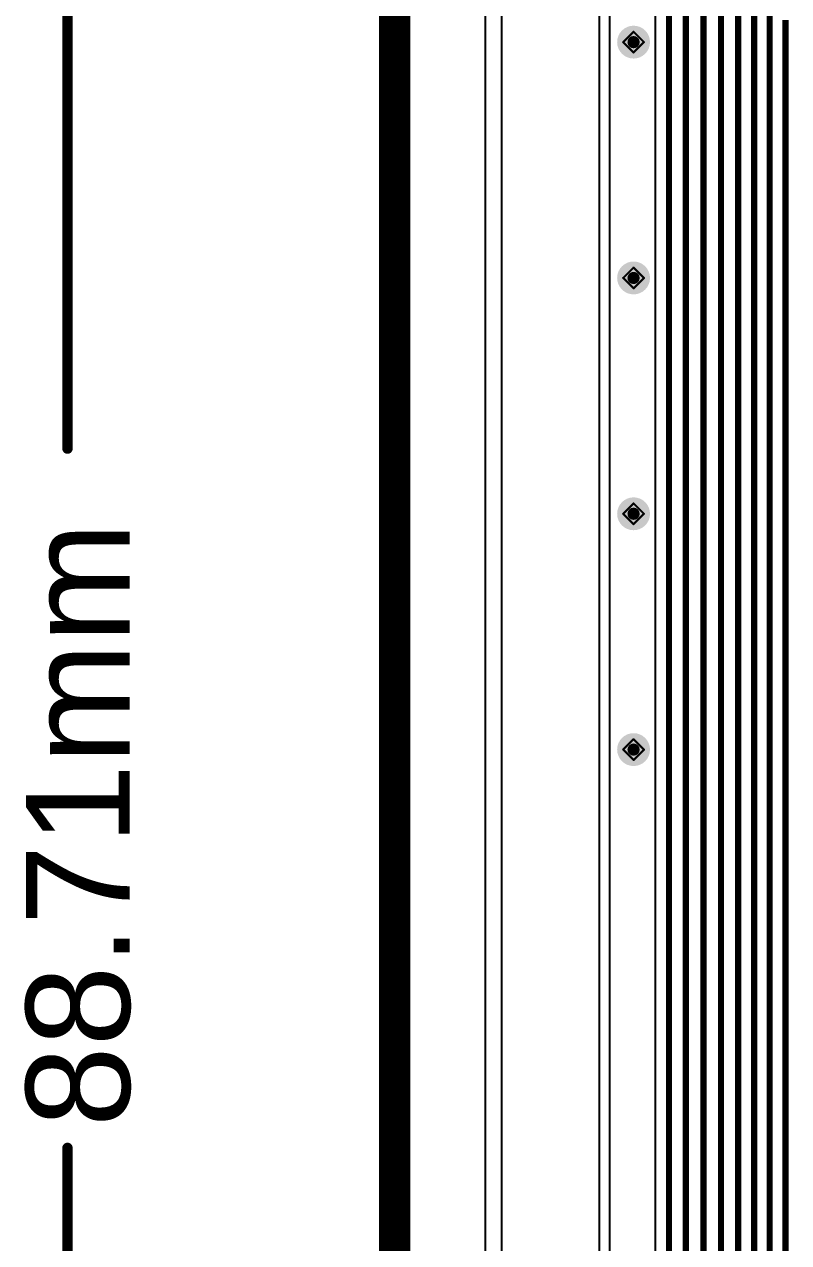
# Model space of a CAD drawing. Header units: inches. Extents: x -31 to 249, y -28 to 261.
# Drawn here: x -9.06 to 9.63, y 32.98 to 62.77 of the extents above; entities that cross this region are included whole.
import ezdxf

# ---------------------------------------------------------------- set-up
doc = ezdxf.new("R2010")
doc.units = ezdxf.units.IN
for name, color, linetype in [('Board Outline', 216, 'Continuous'), ('Bottom Layer', 5, 'Continuous'), ('Bottom Solder', 6, 'Continuous'), ('Dimension', 6, 'Continuous'), ('Drill Drawing', 1, 'Continuous'), ('Top Layer', 1, 'Continuous'), ('Top Solder', 216, 'Continuous'), ('Via Holes', 16, 'Continuous')]:
    doc.layers.add(name, color=color, linetype=linetype)
doc.styles.add('Arial', font='', dxfattribs={"height": 0.2})
doc.styles.get('Arial').set_extended_font_data('Arial')

msp = doc.modelspace()

# ---------------------------------------------------------------- hatches: boundary and pattern name
at = {"layer": 'Bottom Layer'}
h = msp.add_hatch(color=5, dxfattribs=at)
edge = h.paths.add_edge_path()
edge.add_arc((5.842, 62.332), 0.3, 0, 360)
h = msp.add_hatch(color=5, dxfattribs=at)
edge = h.paths.add_edge_path()
edge.add_arc((5.842, 56.566), 0.3, 0, 360)
h = msp.add_hatch(color=5, dxfattribs=at)
edge = h.paths.add_edge_path()
edge.add_arc((5.842, 50.8), 0.3, 0, 360)
h = msp.add_hatch(color=5, dxfattribs=at)
edge = h.paths.add_edge_path()
edge.add_arc((5.842, 45.034), 0.3, 0, 360)
at = {"layer": 'Bottom Solder'}
h = msp.add_hatch(color=6, dxfattribs=at)
edge = h.paths.add_edge_path()
edge.add_arc((5.842, 62.332), 0.402, 0, 360)
h = msp.add_hatch(color=6, dxfattribs=at)
edge = h.paths.add_edge_path()
edge.add_arc((5.842, 56.566), 0.402, 0, 360)
h = msp.add_hatch(color=6, dxfattribs=at)
edge = h.paths.add_edge_path()
edge.add_arc((5.842, 50.8), 0.402, 0, 360)
h = msp.add_hatch(color=6, dxfattribs=at)
edge = h.paths.add_edge_path()
edge.add_arc((5.842, 45.034), 0.402, 0, 360)
at = {"layer": 'Top Layer'}
h = msp.add_hatch(color=1, dxfattribs=at)
edge = h.paths.add_edge_path()
edge.add_arc((5.842, 62.332), 0.3, 0, 360)
h = msp.add_hatch(color=1, dxfattribs=at)
edge = h.paths.add_edge_path()
edge.add_arc((5.842, 56.566), 0.3, 0, 360)
h = msp.add_hatch(color=1, dxfattribs=at)
edge = h.paths.add_edge_path()
edge.add_arc((5.842, 50.8), 0.3, 0, 360)
h = msp.add_hatch(color=1, dxfattribs=at)
edge = h.paths.add_edge_path()
edge.add_arc((5.842, 45.034), 0.3, 0, 360)
at = {"layer": 'Top Solder'}
h = msp.add_hatch(color=216, dxfattribs=at)
edge = h.paths.add_edge_path()
edge.add_arc((5.842, 62.332), 0.402, 0, 360)
h = msp.add_hatch(color=216, dxfattribs=at)
edge = h.paths.add_edge_path()
edge.add_arc((5.842, 56.566), 0.402, 0, 360)
h = msp.add_hatch(color=216, dxfattribs=at)
edge = h.paths.add_edge_path()
edge.add_arc((5.842, 50.8), 0.402, 0, 360)
h = msp.add_hatch(color=216, dxfattribs=at)
edge = h.paths.add_edge_path()
edge.add_arc((5.842, 45.034), 0.402, 0, 360)
at = {"layer": 'Via Holes'}
h = msp.add_hatch(color=7, dxfattribs=at)
edge = h.paths.add_edge_path()
edge.add_arc((5.842, 62.332), 0.15, 0, 360)
h = msp.add_hatch(color=7, dxfattribs=at)
edge = h.paths.add_edge_path()
edge.add_arc((5.842, 56.566), 0.15, 0, 360)
h = msp.add_hatch(color=7, dxfattribs=at)
edge = h.paths.add_edge_path()
edge.add_arc((5.842, 50.8), 0.15, 0, 360)
h = msp.add_hatch(color=7, dxfattribs=at)
edge = h.paths.add_edge_path()
edge.add_arc((5.842, 45.034), 0.15, 0, 360)

# ---------------------------------------------------------------- linework, layer by layer
at = {"layer": 'Board Outline', "const_width": 0.762}
msp.add_lwpolyline([(0, 88.705), (0, 0)], dxfattribs=at)
at = {"layer": 'Bottom Layer'}
for p, q in [((0.259, 0.432), (0.259, 88.446)), ((2.21, 86.538), (2.21, 2.819)), ((2.624, 3.2), (2.624, 86.157)), ((5.004, 70.462), (5.004, 17.297)), ((5.263, 17.405), (5.263, 70.354)), ((6.372, 66.645), (6.372, 17.966))]:
    msp.add_line(p, q, dxfattribs=at)
at = {"layer": 'Bottom Layer', "const_width": 0.152}
for points in [[(6.708, 17.966), (6.708, 66.645)], [(7.12, 18.124), (7.12, 66.351)], [(7.554, 18.216), (7.554, 66.034)], [(7.979, 18.331), (7.979, 63.792)], [(8.398, 18.454), (8.398, 63.473)], [(8.793, 18.822), (8.793, 63.252)], [(9.17, 19.059), (9.17, 63.069)], [(9.557, 19.267), (9.557, 62.875)]]:
    msp.add_lwpolyline(points, dxfattribs=at)
at = {"layer": 'Dimension', "const_width": 0.254}
for points in [[(-8.001, 52.393), (-8.001, 88.705)], [(-8.001, 0), (-8.001, 35.296)]]:
    msp.add_lwpolyline(points, dxfattribs=at)
at = {"layer": 'Dimension', "const_width": 0.127}
for points in [[(-8.064, 52.393, 1), (-7.937, 52.393, 1)], [(-8.064, 35.296, 1), (-7.937, 35.296, 1)]]:
    msp.add_lwpolyline(points, format="xyb", close=True, dxfattribs=at)
at = {"layer": 'Drill Drawing', "const_width": 0.0508}
for points in [[(5.588, 62.332), (5.842, 62.586)], [(5.842, 62.586), (6.096, 62.332)], [(5.588, 62.332), (5.842, 62.078)], [(5.842, 62.078), (6.096, 62.332)], [(5.588, 56.566), (5.842, 56.82)], [(5.842, 56.82), (6.096, 56.566)], [(5.588, 56.566), (5.842, 56.312)], [(5.842, 56.312), (6.096, 56.566)], [(5.588, 50.8), (5.842, 51.054)], [(5.842, 51.054), (6.096, 50.8)], [(5.588, 50.8), (5.842, 50.546)], [(5.842, 50.546), (6.096, 50.8)], [(5.588, 45.034), (5.842, 45.288)], [(5.842, 45.288), (6.096, 45.034)], [(5.588, 45.034), (5.842, 44.78)], [(5.842, 44.78), (6.096, 45.034)]]:
    msp.add_lwpolyline(points, dxfattribs=at)
at = {"layer": 'Drill Drawing', "const_width": 0.0254}
for points in [[(5.829, 62.586, 1), (5.855, 62.586, 1)], [(5.829, 62.586, 1), (5.855, 62.586, 1)], [(5.575, 62.332, 1), (5.601, 62.332, 1)], [(5.575, 62.332, 1), (5.601, 62.332, 1)], [(6.083, 62.332, 1), (6.109, 62.332, 1)], [(6.083, 62.332, 1), (6.109, 62.332, 1)], [(5.829, 62.078, 1), (5.855, 62.078, 1)], [(5.829, 62.078, 1), (5.855, 62.078, 1)], [(5.829, 56.82, 1), (5.855, 56.82, 1)], [(5.829, 56.82, 1), (5.855, 56.82, 1)], [(5.575, 56.566, 1), (5.601, 56.566, 1)], [(5.575, 56.566, 1), (5.601, 56.566, 1)], [(5.829, 56.312, 1), (5.855, 56.312, 1)], [(5.829, 56.312, 1), (5.855, 56.312, 1)], [(6.083, 56.566, 1), (6.109, 56.566, 1)], [(6.083, 56.566, 1), (6.109, 56.566, 1)], [(5.829, 51.054, 1), (5.855, 51.054, 1)], [(5.829, 51.054, 1), (5.855, 51.054, 1)], [(5.575, 50.8, 1), (5.601, 50.8, 1)], [(5.575, 50.8, 1), (5.601, 50.8, 1)], [(6.083, 50.8, 1), (6.109, 50.8, 1)], [(6.083, 50.8, 1), (6.109, 50.8, 1)], [(5.829, 50.546, 1), (5.855, 50.546, 1)], [(5.829, 50.546, 1), (5.855, 50.546, 1)], [(5.829, 45.288, 1), (5.855, 45.288, 1)], [(5.829, 45.288, 1), (5.855, 45.288, 1)], [(5.575, 45.034, 1), (5.601, 45.034, 1)], [(5.575, 45.034, 1), (5.601, 45.034, 1)], [(6.083, 45.034, 1), (6.109, 45.034, 1)], [(6.083, 45.034, 1), (6.109, 45.034, 1)], [(5.829, 44.78, 1), (5.855, 44.78, 1)], [(5.829, 44.78, 1), (5.855, 44.78, 1)]]:
    msp.add_lwpolyline(points, format="xyb", close=True, dxfattribs=at)
at = {"layer": 'Top Layer'}
msp.add_line((0.259, 0.259), (0.259, 88.446), dxfattribs=at)

# ---------------------------------------------------------------- texts
at = {"layer": 'Dimension', "style": 'Arial'}
msp.add_text('88.71mm', height=2.54, rotation=90, dxfattribs=at).set_placement((-6.477, 35.804))

doc.saveas('drawing.dxf')
